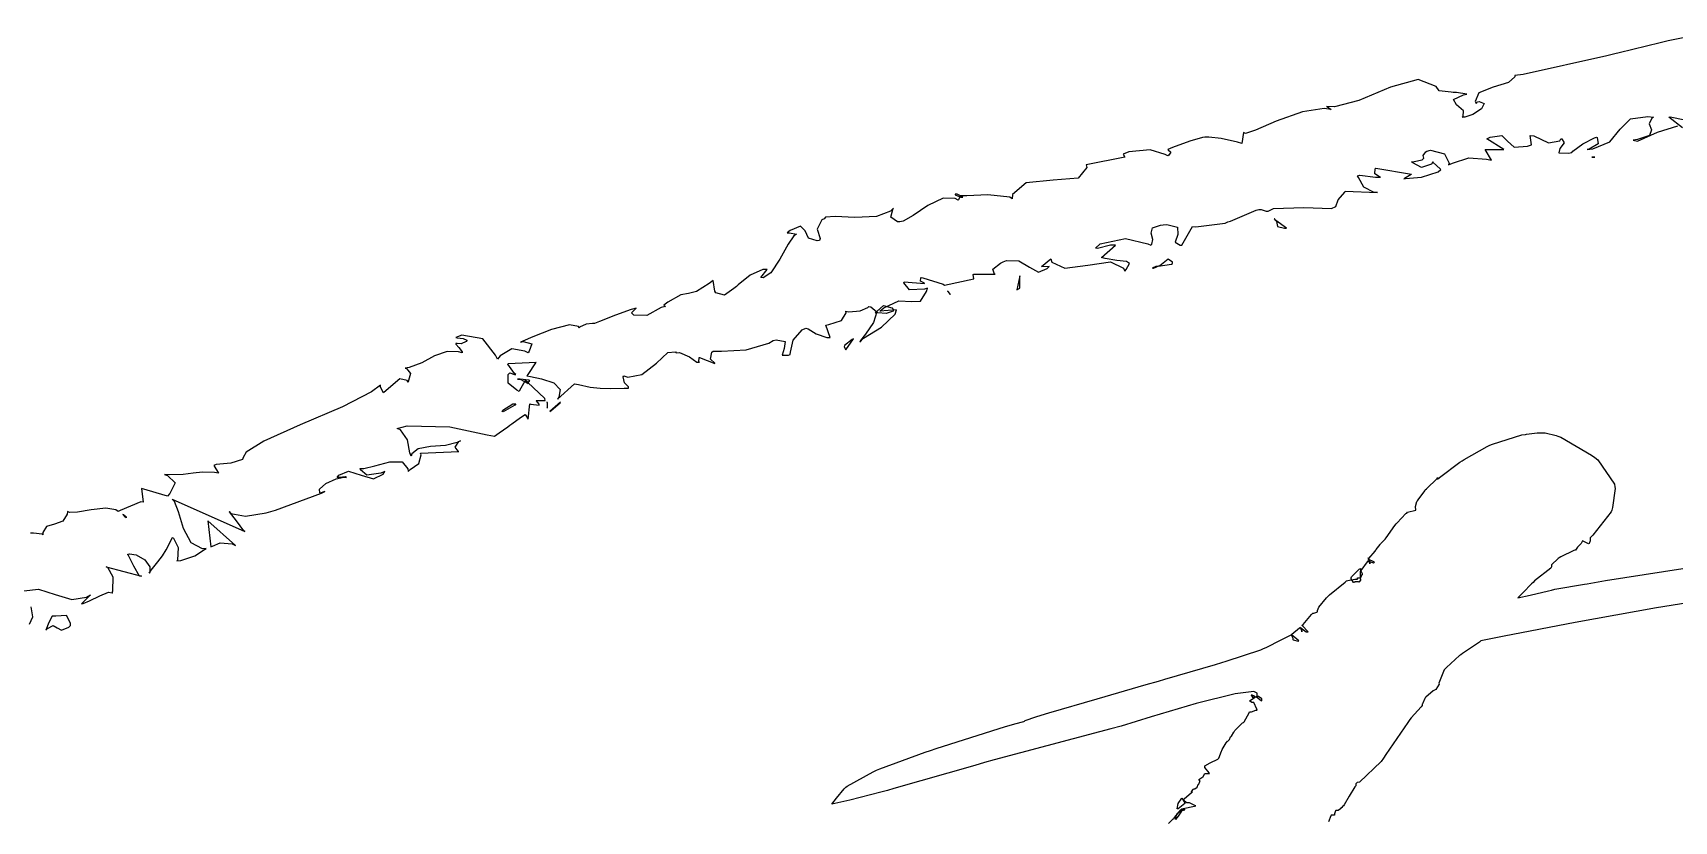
# Model space of a CAD drawing. Extents: x 51 to 306, y 22 to 311.
# Drawn here: x 119.29 to 156.86, y 225.71 to 243.76 of the extents above; entities that cross this region are included whole.
import ezdxf

# ---------------------------------------------------------------- set-up
doc = ezdxf.new("R2010")
doc.units = 0
doc.header["$MEASUREMENT"] = 0

msp = doc.modelspace()

# ---------------------------------------------------------------- linework, layer by layer
at = {"color": 7}
for points in [[(157.639, 243.761), (156.722, 243.575), (156.633, 243.557), (156.545, 243.531), (155.601, 243.302), (155.505, 243.276), (155.319, 243.232), (153.405, 242.809), (153.212, 242.781), (153.218, 242.752), (153.072, 242.623), (152.717, 242.518), (152.388, 242.386), (152.308, 242.189), (152.33, 242.146), (152.364, 242.182), (152.4, 242.186), (152.517, 242.142), (152.452, 242.019), (152.255, 241.89), (152.072, 241.829), (152.011, 241.829), (152.032, 241.846), (152.038, 241.977), (151.879, 242.108), (151.813, 242.232), (152.038, 242.34), (152.117, 242.358), (152.117, 242.358), (151.879, 242.394), (151.801, 242.394), (151.757, 242.404), (151.482, 242.429), (151.482, 242.429), (151.418, 242.529), (151.005, 242.692), (150.366, 242.517), (149.643, 242.211), (149.087, 242.063), (148.908, 242.076), (148.924, 242.068), (149.013, 242.006), (149.013, 242.006), (148.851, 242.025), (148.355, 241.953), (147.756, 241.741), (147.28, 241.53), (147.052, 241.452), (147.002, 241.476), (146.968, 241.23), (146.87, 241.257), (146.49, 241.34), (146.213, 241.37), (146.12, 241.37), (146.067, 241.362), (145.776, 241.283), (145.379, 241.132), (145.274, 241.088), (145.282, 241.08), (145.339, 241.031), (145.295, 240.958), (145.274, 240.947), (145.212, 240.975), (144.867, 241.085), (144.382, 241.037), (144.25, 240.983), (144.286, 240.911), (143.404, 240.735), (143.419, 240.675), (143.224, 240.43), (142.649, 240.388), (142.029, 240.324), (141.719, 240.057), (141.71, 239.959), (141.657, 239.995), (141.15, 240.049), (140.67, 240.029), (140.512, 240.029), (140.512, 240.003), (140.484, 239.934), (140.476, 239.925), (140.407, 239.968), (140.127, 239.977), (139.779, 239.81), (139.444, 239.577), (139.215, 239.445), (139.135, 239.43), (139.084, 239.43), (138.932, 239.536), (138.976, 239.714), (138.994, 239.748), (138.926, 239.674), (138.602, 239.556), (138.107, 239.532), (137.659, 239.554), (137.437, 239.54), (137.407, 239.5), (137.352, 239.48), (137.247, 239.267), (137.317, 239.051), (137.301, 239.007), (137.243, 238.996), (137.05, 239.055), (136.97, 239.227), (136.868, 239.335), (136.628, 239.233), (136.561, 239.183), (136.613, 239.183), (136.772, 239.147), (136.772, 239.147), (136.712, 239.115), (136.584, 238.924), (136.393, 238.575), (136.186, 238.265), (136.007, 238.151), (135.96, 238.161), (136.102, 238.337), (136.003, 238.337), (135.709, 238.209), (135.441, 237.993), (135.396, 237.949), (135.342, 237.905), (135.122, 237.751), (134.929, 237.803), (134.902, 237.842), (134.867, 238.089), (134.775, 238.02), (134.481, 237.839), (134.302, 237.795), (134.122, 237.758), (133.828, 237.59), (133.739, 237.526), (133.773, 237.49), (133.675, 237.473), (133.346, 237.287), (133.048, 237.298), (132.997, 237.349), (133.103, 237.455), (132.988, 237.421), (132.626, 237.293), (132.266, 237.147), (132.151, 237.103), (132.103, 237.103), (131.96, 237.09), (131.807, 237.024), (131.798, 236.996), (131.785, 237.032), (131.574, 237.076), (131.167, 236.97), (130.74, 236.798), (130.51, 236.696), (130.458, 236.678), (130.518, 236.689), (130.717, 236.635), (130.651, 236.467), (130.634, 236.431), (130.554, 236.467), (130.254, 236.521), (129.989, 236.363), (129.928, 236.291), (129.884, 236.379), (129.596, 236.75), (129.109, 236.835), (128.976, 236.784), (129.002, 236.776), (129.139, 236.764), (129.223, 236.726), (129.223, 236.714), (129.213, 236.689), (129.099, 236.639), (129.007, 236.644), (128.976, 236.644), (128.971, 236.629), (129.046, 236.551), (129.122, 236.456), (129.117, 236.431), (129.037, 236.459), (128.773, 236.466), (128.49, 236.361), (128.193, 236.204), (127.909, 236.097), (127.812, 236.079), (127.846, 236.073), (127.938, 235.96), (127.89, 235.797), (127.882, 235.762), (127.863, 235.796), (127.693, 235.835), (127.484, 235.661), (127.316, 235.519), (127.247, 235.648), (127.247, 235.692), (127.048, 235.543), (126.378, 235.194), (125.413, 234.783), (124.577, 234.411), (124.172, 234.155), (124.108, 234.032), (124.09, 233.988), (123.825, 233.905), (123.489, 233.874), (123.436, 233.856), (123.542, 233.679), (123.451, 233.689), (123.176, 233.7), (122.964, 233.677), (122.734, 233.646), (122.414, 233.641), (122.308, 233.645), (122.377, 233.624), (122.554, 233.452), (122.43, 233.212), (122.378, 233.15), (121.779, 233.327), (121.815, 233.01), (121.761, 233.019), (121.293, 232.825), (121.249, 232.797), (121.19, 232.838), (120.963, 232.873), (120.628, 232.839), (120.311, 232.784), (120.13, 232.775), (120.085, 232.797), (120.081, 232.741), (119.981, 232.577), (119.79, 232.508), (119.604, 232.452), (119.521, 232.315), (119.521, 232.268), (119.503, 232.278), (119.305, 232.304), (119.239, 232.304)], [(119.083, 230.98), (119.423, 231.018), (119.803, 230.899), (120.182, 230.785), (120.523, 230.838), (120.614, 230.893), (120.403, 230.681), (120.448, 230.691), (120.588, 230.755), (120.822, 230.871), (121.024, 230.955), (121.109, 230.936), (121.109, 230.929), (121.126, 230.983), (121.129, 231.296), (121.011, 231.52), (120.967, 231.528), (121.779, 231.316), (121.734, 231.316), (121.606, 231.55), (121.478, 231.803), (121.462, 231.811), (121.503, 231.829), (121.661, 231.81), (121.853, 231.692), (121.972, 231.528), (121.974, 231.407), (121.955, 231.386), (122.002, 231.454), (122.151, 231.648), (122.258, 231.781), (122.347, 231.918), (122.451, 232.128), (122.484, 232.198), (122.501, 232.204), (122.616, 231.974), (122.607, 231.687), (122.59, 231.669), (122.678, 231.679), (123.004, 231.785), (123.224, 231.925), (123.26, 231.951), (123.177, 231.947), (122.92, 232.078), (122.739, 232.41), (122.625, 232.795), (122.537, 233.028), (122.484, 233.08), (124.142, 232.34), (124.124, 232.358), (123.952, 232.583), (123.797, 232.789), (123.789, 232.797), (123.824, 232.753), (124.16, 232.693), (124.637, 232.771), (124.743, 232.797), (124.847, 232.833), (125.898, 233.222), (125.978, 233.256), (125.871, 233.222), (125.859, 233.227), (125.851, 233.313), (125.998, 233.438), (126.232, 233.545), (126.413, 233.582), (126.471, 233.575), (126.453, 233.593), (126.307, 233.575), (126.258, 233.575), (126.296, 233.63), (126.519, 233.721), (126.806, 233.633), (127.092, 233.55), (127.314, 233.657), (127.353, 233.715), (127.259, 233.674), (126.938, 233.633), (126.796, 233.751), (126.788, 233.785), (126.869, 233.785), (127.117, 233.845), (127.467, 233.936), (127.75, 233.934), (127.878, 233.773), (127.882, 233.715), (127.926, 233.759), (128.129, 233.901), (128.184, 234.093), (128.165, 234.138), (129.046, 234.174), (129.028, 234.184), (128.958, 234.271), (129.041, 234.401), (129.081, 234.421), (129.005, 234.378), (128.741, 234.312), (128.397, 234.284), (128.113, 234.237), (127.966, 234.119), (127.952, 234.068), (127.925, 234.14), (127.872, 234.439), (127.708, 234.67), (127.635, 234.703), (127.864, 234.757), (128.838, 234.735), (129.69, 234.555), (129.858, 234.527), (129.858, 234.527), (129.968, 234.599), (130.167, 234.739), (130.211, 234.774), (130.255, 234.81), (130.453, 234.95), (130.564, 235.02), (130.564, 235.02), (130.634, 234.914), (130.668, 235.267), (130.695, 235.259), (130.881, 235.233), (130.881, 235.233), (130.881, 235.26), (130.818, 235.33), (130.81, 235.339), (130.863, 235.339), (130.981, 235.339), (131.021, 235.339), (131.011, 235.383), (130.616, 235.762), (130.564, 235.796), (130.554, 235.78), (130.43, 235.567), (130.422, 235.549), (130.368, 235.577), (130.171, 235.736), (130.176, 235.938), (130.211, 235.972), (130.211, 235.972), (130.315, 235.938), (130.351, 235.938), (130.315, 235.956), (130.164, 236.174), (130.175, 236.185), (130.81, 236.221), (130.8, 236.203), (130.624, 235.938), (130.598, 235.902), (130.682, 235.89), (130.936, 235.84), (131.215, 235.744), (131.361, 235.595), (131.334, 235.417), (131.304, 235.373), (131.692, 235.726), (131.782, 235.707), (132.053, 235.65), (132.282, 235.621), (132.525, 235.617), (132.826, 235.62), (132.927, 235.62), (132.927, 235.653), (132.833, 235.749), (132.803, 235.88), (132.821, 235.902), (132.909, 235.872), (133.23, 235.937), (133.565, 236.194), (133.827, 236.438), (134.002, 236.456), (134.02, 236.431), (134.093, 236.438), (134.324, 236.34), (134.492, 236.221), (134.549, 236.221), (134.539, 236.23), (134.546, 236.325), (134.549, 236.325), (134.902, 236.185), (134.906, 236.192), (134.805, 236.287), (134.836, 236.444), (134.867, 236.467), (135.055, 236.467), (135.621, 236.499), (136.136, 236.653), (136.242, 236.714), (136.305, 236.728), (136.511, 236.694), (136.489, 236.529), (136.441, 236.378), (136.588, 236.381), (136.631, 236.397), (136.639, 236.451), (136.7, 236.723), (136.904, 236.962), (136.984, 236.996), (137.036, 236.98), (137.225, 236.864), (137.466, 236.784), (137.547, 236.784), (137.443, 237.067), (137.513, 237.085), (137.804, 237.173), (137.913, 237.345), (137.9, 237.383), (137.971, 237.375), (138.231, 237.398), (138.403, 237.473), (138.429, 237.49), (138.476, 237.487), (138.614, 237.368), (138.535, 237.125), (138.35, 236.86), (138.235, 236.714), (138.219, 236.678), (138.307, 236.766), (138.72, 237.023), (139.029, 237.315), (139.065, 237.419), (138.678, 237.383), (138.77, 237.464), (139.116, 237.621), (139.409, 237.61), (139.609, 237.618), (139.747, 237.834), (139.77, 237.913), (139.699, 237.887), (139.36, 237.878), (139.229, 238.035), (139.241, 238.055), (139.7, 238.019), (139.701, 238.026), (139.612, 238.077), (139.616, 238.151), (139.63, 238.161), (139.664, 238.153), (140.131, 238.002), (140.159, 237.985), (140.829, 238.125), (140.829, 238.125), (140.82, 238.23), (140.829, 238.231), (140.829, 238.231), (141.013, 238.231), (141.075, 238.231), (141.137, 238.231), (141.323, 238.231), (141.323, 238.231), (141.304, 238.235), (141.266, 238.345), (141.446, 238.487), (141.5, 238.514), (141.58, 238.547), (141.862, 238.543), (142.107, 238.395), (142.313, 238.281), (142.514, 238.361), (142.558, 238.408), (142.54, 238.399), (142.42, 238.408), (142.382, 238.408), (142.592, 238.584), (142.617, 238.512), (142.916, 238.372), (143.439, 238.443), (143.961, 238.515), (144.26, 238.374), (144.286, 238.301), (144.318, 238.341), (144.397, 238.475), (144.325, 238.526), (144.102, 238.545), (143.839, 238.591), (143.757, 238.618), (144.074, 238.901), (143.959, 238.901), (143.661, 238.822), (143.617, 238.831), (143.721, 238.928), (144.303, 239.052), (144.814, 238.928), (144.885, 238.901), (144.908, 238.919), (144.93, 239.028), (144.894, 239.171), (144.924, 239.294), (145.106, 239.355), (145.168, 239.36), (145.248, 239.368), (145.496, 239.313), (145.498, 239.145), (145.44, 238.968), (145.554, 238.899), (145.591, 238.901), (145.838, 239.324), (145.916, 239.316), (146.587, 239.404), (146.649, 239.43), (146.71, 239.448), (147.293, 239.696), (147.355, 239.713), (147.407, 239.713), (147.527, 239.677), (147.567, 239.677), (147.69, 239.739), (148.382, 239.757), (149.021, 239.739), (149.119, 239.783), (149.119, 239.783), (149.171, 239.933), (149.321, 240.109), (149.331, 240.135), (150.071, 240.101), (149.994, 240.101), (149.762, 240.229), (149.64, 240.444), (149.614, 240.488), (149.666, 240.498), (150.023, 240.454), (150.143, 240.454), (150.115, 240.464), (150.009, 240.532), (150.016, 240.646), (150.037, 240.665), (150.848, 240.524), (150.839, 240.516), (150.688, 240.428), (150.672, 240.418), (150.716, 240.428), (151.081, 240.458), (151.464, 240.578), (151.518, 240.63), (151.509, 240.648), (151.35, 240.789), (151.342, 240.807), (151.305, 240.754), (151.081, 240.675), (150.883, 240.78), (150.848, 240.807), (150.909, 240.815), (151.091, 240.851), (151.129, 240.891), (151.116, 240.951), (151.175, 241.035), (151.201, 241.053), (151.289, 241.071), (151.606, 240.987), (151.711, 240.779), (151.694, 240.735), (151.791, 240.779), (152.162, 240.895), (152.567, 240.869), (152.683, 240.841), (152.54, 241.088), (152.965, 241.088), (152.576, 241.336), (152.654, 241.372), (152.92, 241.409), (153.048, 241.278), (153.197, 241.142), (153.505, 241.162), (153.599, 241.194), (153.565, 241.406), (153.653, 241.398), (153.983, 241.239), (154.243, 241.288), (154.27, 241.336), (154.292, 241.332), (154.343, 241.242), (154.246, 241.111), (154.225, 241.014), (154.445, 241.008), (154.517, 241.017), (154.543, 241.053), (154.772, 241.221), (155.038, 241.354), (155.082, 241.37), (155.101, 241.365), (155.12, 241.217), (154.914, 241.098), (154.869, 241.088), (155.003, 241.102), (155.393, 241.268), (155.627, 241.552), (155.86, 241.788), (156.259, 241.847), (156.387, 241.829), (156.352, 241.807), (156.294, 241.677), (156.341, 241.538), (156.297, 241.413), (156.022, 241.317), (155.928, 241.3), (156.024, 241.283), (156.479, 241.482), (156.95, 241.627)], [(157.056, 241.583), (156.74, 241.829), (156.774, 241.839), (157.109, 241.768)], [(145.291, 225.655), (145.397, 225.761), (145.415, 225.778), (145.431, 225.796), (145.573, 225.964), (145.591, 225.99), (145.626, 226), (145.882, 226.052), (145.91, 226.06), (145.892, 226.07), (145.772, 226.131), (145.733, 226.131), (145.705, 226.131), (145.635, 226.193), (145.627, 226.201), (145.644, 226.219), (145.812, 226.361), (145.838, 226.377), (145.803, 226.377), (145.812, 226.387), (145.864, 226.439), (145.874, 226.447), (145.89, 226.447), (145.944, 226.483), (145.944, 226.483), (145.944, 226.483), (145.97, 226.545), (145.98, 226.554), (145.98, 226.554), (146.004, 226.616), (146.014, 226.624), (145.98, 226.66), (145.98, 226.66), (146.076, 226.722), (146.086, 226.73), (146.086, 226.748), (146.12, 226.8), (146.12, 226.8), (146.146, 226.8), (146.206, 226.8), (146.226, 226.8), (146.217, 226.818), (146.12, 226.938), (146.12, 226.977), (146.12, 226.977), (146.239, 227.04), (146.421, 227.127), (146.439, 227.153), (146.439, 227.153), (146.499, 227.313), (146.509, 227.329), (146.517, 227.347), (146.605, 227.498), (146.615, 227.506), (146.615, 227.506), (146.64, 227.542), (146.649, 227.542), (146.649, 227.542), (146.685, 227.578), (146.685, 227.578), (146.685, 227.578), (146.71, 227.639), (146.72, 227.648), (146.728, 227.657), (146.782, 227.746), (146.792, 227.754), (146.808, 227.78), (146.984, 227.957), (147.002, 227.965), (147.019, 227.983), (147.134, 228.185), (147.144, 228.211), (147.188, 228.211), (147.288, 228.247), (147.321, 228.247), (147.311, 228.275), (147.238, 228.424), (147.215, 228.424), (147.197, 228.424), (147.144, 228.46), (147.144, 228.46), (147.144, 228.46), (147.275, 228.548), (147.285, 228.564), (147.301, 228.556), (147.407, 228.469), (147.425, 228.46), (147.425, 228.46), (147.425, 228.494), (147.425, 228.494), (147.425, 228.512), (147.347, 228.564), (147.321, 228.564), (147.321, 228.6), (147.321, 228.636), (147.241, 228.68), (146.811, 228.623), (145.922, 228.403), (144.894, 228.096), (144.201, 227.886), (143.969, 227.824), (143.705, 227.754), (141.296, 227.11), (141.075, 227.048), (140.855, 226.986), (139.003, 226.457), (138.854, 226.413), (138.704, 226.369), (137.993, 226.188), (137.583, 226.095), (137.583, 226.095), (137.583, 226.095), (137.688, 226.237), (137.864, 226.449), (137.9, 226.483), (137.935, 226.511), (138.526, 226.838), (138.606, 226.872), (138.684, 226.908), (139.717, 227.285), (139.84, 227.329), (139.973, 227.373), (141.56, 227.878), (141.746, 227.93), (141.773, 227.94), (141.975, 227.992), (141.993, 228.001), (142.01, 228.01), (142.248, 228.098), (142.276, 228.107), (142.548, 228.187), (143.655, 228.512), (144.779, 228.838), (145.062, 228.917), (145.203, 228.961), (145.785, 229.129), (146.367, 229.297), (146.509, 229.342), (146.605, 229.368), (147.399, 229.632), (147.461, 229.658), (147.522, 229.686), (147.87, 229.857), (148.096, 229.975), (148.096, 229.975), (148.096, 229.975), (148.131, 229.897), (148.131, 229.871), (148.139, 229.862), (148.255, 229.827), (148.273, 229.835), (148.255, 229.853), (148.113, 229.967), (148.096, 229.975), (148.113, 229.993), (148.289, 230.135), (148.307, 230.152), (148.316, 230.135), (148.441, 230.047), (148.483, 230.047), (148.466, 230.057), (148.36, 230.171), (148.343, 230.188), (148.369, 230.215), (148.562, 230.444), (148.59, 230.47), (148.616, 230.47), (148.686, 230.496), (148.696, 230.504), (148.696, 230.532), (148.732, 230.61), (148.732, 230.61), (148.732, 230.61), (148.907, 230.823), (148.942, 230.857), (148.977, 230.893), (149.33, 231.184), (149.365, 231.21), (149.392, 231.22), (149.557, 231.246), (149.614, 231.246), (149.614, 231.246), (149.614, 231.282), (149.614, 231.282), (149.63, 231.282), (149.67, 231.282), (149.684, 231.282), (149.684, 231.282), (149.684, 231.308), (149.684, 231.316), (149.684, 231.352), (149.684, 231.352), (149.684, 231.406), (149.684, 231.422), (149.701, 231.45), (149.842, 231.643), (149.86, 231.669), (149.868, 231.661), (149.983, 231.626), (150.001, 231.635), (149.991, 231.644), (149.877, 231.696), (149.86, 231.705), (149.877, 231.723), (150.019, 231.889), (150.037, 231.915), (150.045, 231.925), (150.133, 232.041), (150.143, 232.058), (150.151, 232.067), (150.238, 232.155), (150.247, 232.164), (150.274, 232.199), (150.468, 232.482), (150.496, 232.517), (150.522, 232.543), (150.724, 232.755), (150.742, 232.763), (150.759, 232.781), (150.953, 232.833), (150.953, 232.833), (150.953, 232.833), (150.943, 232.913), (150.971, 233.028), (150.989, 233.046), (151.005, 233.063), (151.156, 233.276), (151.165, 233.292), (151.191, 233.32), (151.438, 233.557), (151.448, 233.575), (151.448, 233.575), (151.448, 233.548), (151.448, 233.539), (151.492, 233.575), (151.958, 233.928), (152.011, 233.962), (152.055, 233.989), (152.585, 234.289), (152.647, 234.315), (152.707, 234.342), (153.378, 234.553), (153.458, 234.561), (153.484, 234.571), (153.729, 234.597), (153.811, 234.597), (153.907, 234.597), (154.164, 234.537), (154.2, 234.527), (154.27, 234.501), (154.974, 234.086), (155.046, 234.032), (155.116, 233.98), (155.495, 233.425), (155.505, 233.363), (155.513, 233.328), (155.451, 232.887), (155.435, 232.833), (155.417, 232.789), (155, 232.26), (154.94, 232.198), (154.94, 232.181), (154.94, 232.142), (154.94, 232.128), (154.94, 232.128), (154.914, 232.067), (154.905, 232.058), (154.763, 232.128), (154.763, 232.128), (154.737, 232.067), (154.729, 232.058), (154.719, 232.049), (154.666, 231.997), (154.657, 231.987), (154.648, 231.979), (154.602, 231.915), (154.587, 231.915), (154.569, 231.907), (154.269, 231.757), (154.234, 231.739), (154.207, 231.723), (154.058, 231.578), (154.058, 231.528), (154.04, 231.502), (153.669, 231.211), (153.635, 231.176), (153.599, 231.141), (153.405, 230.947), (153.282, 230.823), (153.282, 230.823), (153.282, 230.823), (153.563, 230.885), (153.986, 230.983), (154.058, 230.999), (154.128, 231.017), (154.807, 231.132), (154.869, 231.14), (155.292, 231.22), (159.614, 231.891)], [(158.319, 230.892), (156.457, 230.59), (154.594, 230.254), (152.975, 229.942), (152.436, 229.835), (152.408, 229.809), (152.021, 229.544), (151.977, 229.518), (151.95, 229.5), (151.65, 229.227), (151.624, 229.199), (151.597, 229.173), (151.473, 228.865), (151.482, 228.847), (151.482, 228.847), (151.404, 228.724), (151.378, 228.706), (151.35, 228.69), (151.182, 228.548), (151.165, 228.53), (151.156, 228.513), (151.103, 228.398), (151.095, 228.388), (151.095, 228.388), (151.095, 228.363), (151.095, 228.353), (151.068, 228.327), (150.839, 228.071), (150.813, 228.035), (150.768, 227.965), (150.265, 227.233), (150.213, 227.153), (150.159, 227.075), (149.658, 226.599), (149.614, 226.59), (149.604, 226.59), (149.578, 226.563), (149.578, 226.554), (149.578, 226.554), (149.578, 226.519), (149.578, 226.519), (149.55, 226.493), (149.422, 226.277), (149.312, 226.078), (149.295, 226.06), (149.295, 226.06), (149.261, 226.034), (149.261, 226.024), (149.261, 226.024), (149.225, 226), (149.225, 225.99), (149.225, 225.99), (149.171, 225.954), (149.155, 225.954), (149.119, 225.954), (149.109, 225.946), (149.085, 225.873), (149.085, 225.848), (149.067, 225.848), (149.025, 225.848), (149.013, 225.848), (149.003, 225.831), (148.951, 225.69)], [(119.213, 230.218), (119.294, 230.383), (119.251, 230.612)]]:
    msp.add_lwpolyline(points, dxfattribs=at)
for points in [[(155.046, 240.911), (155.028, 240.911), (154.988, 240.911), (154.976, 240.911), (154.976, 240.911), (155.028, 240.911), (155.046, 240.911)], [(140.406, 240.065), (140.406, 240.049), (140.538, 239.995), (140.582, 239.995), (140.572, 240.005), (140.447, 240.065), (140.406, 240.065)], [(147.744, 239.466), (147.744, 239.466), (147.716, 239.5), (147.708, 239.5), (147.744, 239.466)], [(147.99, 239.29), (147.744, 239.466), (147.76, 239.44), (147.786, 239.325), (147.941, 239.284), (147.99, 239.29)], [(145.028, 238.408), (145, 238.408), (144.93, 238.381), (144.921, 238.372), (144.948, 238.372), (145.018, 238.399), (145.028, 238.408)], [(145.028, 238.408), (145.054, 238.417), (145.353, 238.461), (145.38, 238.478), (145.376, 238.505), (145.282, 238.575), (145.088, 238.426), (145.028, 238.408)], [(140.229, 237.842), (140.299, 237.772), (140.299, 237.772), (140.246, 237.834), (140.229, 237.842)], [(141.817, 237.878), (141.887, 237.913), (141.887, 238.195), (141.817, 237.878)], [(138.994, 237.419), (138.986, 237.389), (138.822, 237.333), (138.634, 237.349), (138.571, 237.349), (138.616, 237.385), (138.768, 237.517), (138.953, 237.461), (138.994, 237.419)], [(137.866, 236.573), (137.9, 236.502), (138.077, 236.75), (138.05, 236.741), (137.874, 236.6), (137.866, 236.573)], [(130.634, 235.726), (130.634, 235.744), (130.668, 235.796), (130.668, 235.796), (130.642, 235.806), (130.451, 235.832), (130.387, 235.832), (130.448, 235.832), (130.616, 235.736), (130.634, 235.726)], [(130.351, 235.267), (130.324, 235.233), (130.061, 235.082), (130.035, 235.09), (130.051, 235.118), (130.276, 235.267), (130.351, 235.267)], [(131.057, 235.162), (131.074, 235.18), (131.072, 235.296), (131.057, 235.303), (131.065, 235.286), (131.065, 235.172), (131.057, 235.162)], [(131.374, 235.303), (131.127, 235.09), (131.153, 235.108), (131.364, 235.286), (131.374, 235.303)], [(121.426, 232.657), (121.416, 232.666), (121.364, 232.719), (121.356, 232.727), (121.365, 232.731), (121.426, 232.676), (121.426, 232.657)], [(123.931, 232.022), (123.296, 232.587), (123.366, 231.987), (123.401, 232.005), (123.583, 232.085), (123.853, 232.058), (123.931, 232.022)], [(149.542, 231.176), (149.524, 231.176), (149.465, 231.275), (149.472, 231.282), (149.48, 231.299), (149.656, 231.476), (149.684, 231.492), (149.684, 231.458), (149.718, 231.38), (149.718, 231.352), (149.709, 231.344), (149.674, 231.255), (149.684, 231.246), (149.684, 231.229), (149.656, 231.185), (149.648, 231.176), (149.638, 231.185), (149.55, 231.185), (149.542, 231.176)], [(149.895, 231.599), (149.895, 231.599), (149.868, 231.723), (149.86, 231.739), (149.86, 231.739), (149.895, 231.635), (149.895, 231.599), (149.895, 231.599), (149.895, 231.599), (149.895, 231.599)], [(119.732, 230.4), (119.732, 230.4), (119.662, 230.254), (119.587, 230.083), (119.592, 230.081), (119.625, 230.116), (119.759, 230.189), (119.847, 230.135), (119.949, 230.083), (120.113, 230.152), (120.157, 230.188), (120.157, 230.244), (120.063, 230.414), (119.815, 230.4), (119.732, 230.4)], [(148.343, 230.047), (148.343, 230.065), (148.316, 230.109), (148.307, 230.117), (148.316, 230.117), (148.343, 230.065), (148.343, 230.047), (148.343, 230.047), (148.343, 230.047), (148.343, 230.047)], [(147.179, 228.6), (147.195, 228.6), (147.249, 228.574), (147.249, 228.564), (147.249, 228.564), (147.223, 228.53), (147.215, 228.53), (147.215, 228.548), (147.187, 228.592), (147.179, 228.6)], [(145.591, 226.237), (145.661, 226.131), (145.661, 226.11), (145.586, 226.048), (145.51, 225.99), (145.485, 225.99), (145.485, 225.99), (145.511, 226.114), (145.591, 226.237), (145.591, 226.237)], [(145.451, 225.742), (145.451, 225.742), (145.475, 225.867), (145.485, 225.884), (145.493, 225.893), (145.635, 225.982), (145.661, 225.99), (145.661, 225.99), (145.635, 225.954), (145.627, 225.954), (145.591, 225.954), (145.582, 225.938), (145.507, 225.822), (145.451, 225.742), (145.451, 225.742)]]:
    msp.add_lwpolyline(points, close=True, dxfattribs=at)

doc.saveas('drawing.dxf')
